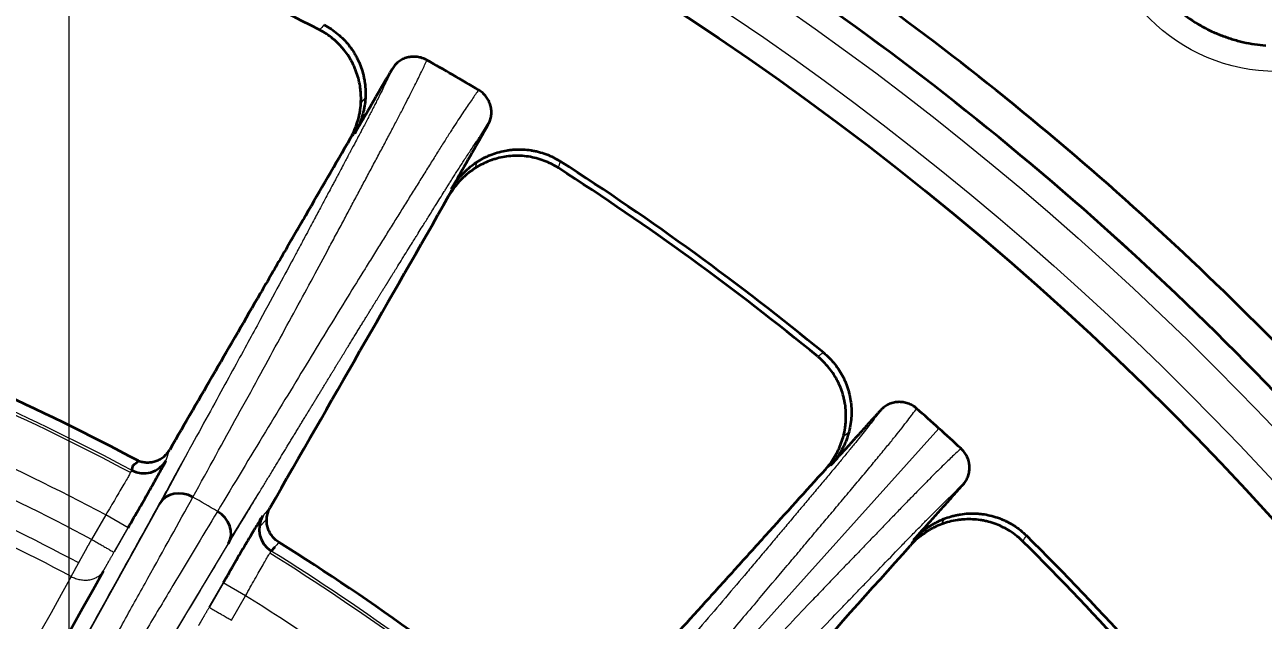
# Model space of a CAD drawing. Header units: millimetres. Extents: x 261 to 3841, y 268 to 4746.
# Drawn here: x 434.24 to 458.34, y 514.02 to 525.6 of the extents above; entities that cross this region are included whole.
import ezdxf
from ezdxf.lldxf.tags import DXFTag

# ---------------------------------------------------------------- set-up
doc = ezdxf.new("R2010")
doc.units = ezdxf.units.MM
doc.layers.add('20', color=7, linetype='Continuous', true_color=0xffffff)
doc.layers.add('dim', color=82, linetype='Continuous', lineweight=5)
doc.styles.add('TXT', font='txt.shx', dxfattribs={"bigfont": 'gbcbig.shx'})
tags = doc.linetypes.add('DASHED', pattern=[25.72, 12.86, -12.86]).pattern_tags.tags
tags[6:7] = [DXFTag(74, 4), DXFTag(75, 0), DXFTag(340, '0'), DXFTag(46, 0.0), DXFTag(50, 0.0), DXFTag(44, 0.0), DXFTag(45, 0.0)]
tags[4:5] = [DXFTag(74, 4), DXFTag(75, 0), DXFTag(340, '0'), DXFTag(46, 0.0), DXFTag(50, 0.0), DXFTag(44, 0.0), DXFTag(45, 0.0)]
doc.dimstyles.new('2-2', dxfattribs={"dimscale": 2, "dimtxt": 2.5, "dimasz": 2, "dimexe": 0.5, "dimexo": 0.5, "dimgap": 0.66, "dimtad": 0, "dimzin": 9, "dimdsep": 46, "dimtxsty": 'TXT', "dimblk": 'CLOSEDBLANK', "dimcen": 0.1, "dimclrd": 256, "dimclre": 256, "dimclrt": 7, "dimazin": 2, "dimtfac": 1, "dimtofl": 0, "dimtmove": 0, "dimatfit": 0, "dimldrblk": 'CLOSEDBLANK', "dimfxl": 0, "dimlwd": 0, "dimlwe": 0, "dimarcsym": 0})

# ---------------------------------------------------------------- blocks, each defined once
blk = doc.blocks.new('*D27')
at = {"layer": 'DEFPOINTS', "color": 0, "lineweight": 18, "transparency": 16777216}
for p in [(484.774, 576.191), (570.876, 576.191), (414.609, 446.191)]:
    blk.add_point(p, dxfattribs=at)
at = {"layer": 'dim', "lineweight": 0, "transparency": 16777216}
blk.add_line((485.774, 576.191), (570.876, 576.191), dxfattribs=at)
at = {"layer": 'dim', "color": 7, "lineweight": 18, "transparency": 16777216, "insert": (577.292, 576.191), "char_height": 5, "attachment_point": 5, "style": 'TXT'}
blk.add_mtext('130', dxfattribs=at)
blk = doc.blocks.new('_ClosedBlank')
at = {"color": 0, "linetype": 'ByBlock', "lineweight": -2}
for p, q in [((-1, 0.1667), (0, 0)), ((-1, 0.1667), (-1, -0.1667)), ((0, 0), (-1, -0.1667))]:
    blk.add_line(p, q, dxfattribs=at)
blk = doc.blocks.new('*D28')
at = {"layer": 'DEFPOINTS', "color": 0, "lineweight": 18, "transparency": 16777216}
for p in [(551.216, 621.191), (570.876, 621.191), (414.609, 446.191)]:
    blk.add_point(p, dxfattribs=at)
at = {"layer": 'dim', "lineweight": 0, "transparency": 16777216}
blk.add_line((552.215, 621.191), (570.876, 621.191), dxfattribs=at)
at = {"layer": 'dim', "color": 7, "lineweight": 18, "transparency": 16777216, "insert": (577.708, 621.191), "char_height": 5, "attachment_point": 5, "style": 'TXT'}
blk.add_mtext('175', dxfattribs=at)
blk = doc.blocks.new('*D33')
at = {"layer": 'DEFPOINTS', "color": 0, "lineweight": 18, "transparency": 16777216}
for p in [(564.609, 628.483), (564.609, 608.262), (414.609, 446.191)]:
    blk.add_point(p, dxfattribs=at)
at = {"layer": 'dim', "lineweight": 0, "transparency": 16777216}
blk.add_line((564.609, 609.262), (564.609, 628.483), dxfattribs=at)
at = {"layer": 'dim', "color": 7, "lineweight": 18, "transparency": 16777216, "insert": (564.609, 634.9), "char_height": 5, "attachment_point": 5, "rotation": 90, "style": 'TXT'}
blk.add_mtext('150', dxfattribs=at)
blk = doc.blocks.new('*D37')
at = {"layer": 'DEFPOINTS', "color": 0, "lineweight": 18, "transparency": 16777216}
for p in [(435.109, 628.483), (435.109, 483.191), (414.609, 446.191)]:
    blk.add_point(p, dxfattribs=at)
at = {"layer": 'dim', "lineweight": 0, "transparency": 16777216}
blk.add_line((435.109, 484.19), (435.109, 628.483), dxfattribs=at)
at = {"layer": 'dim', "color": 7, "lineweight": 18, "transparency": 16777216, "insert": (435.109, 636.566), "char_height": 5, "attachment_point": 5, "rotation": 90, "style": 'TXT'}
blk.add_mtext('20.5', dxfattribs=at)
blk = doc.blocks.new('*D38')
at = {"layer": 'DEFPOINTS', "color": 0, "lineweight": 18, "transparency": 16777216}
for p in [(514.609, 628.483), (514.609, 533.529), (414.609, 446.191)]:
    blk.add_point(p, dxfattribs=at)
at = {"layer": 'dim', "lineweight": 0, "transparency": 16777216}
blk.add_line((514.609, 534.528), (514.609, 628.483), dxfattribs=at)
at = {"layer": 'dim', "color": 7, "lineweight": 18, "transparency": 16777216, "insert": (514.609, 634.483), "char_height": 5, "attachment_point": 5, "rotation": 90, "style": 'TXT'}
blk.add_mtext('100', dxfattribs=at)

msp = doc.modelspace()

# ---------------------------------------------------------------- linework, layer by layer
at = {"layer": '20', "color": 7, "linetype": 'Continuous', "lineweight": 13}
for p, q in [((440.872, 524.184), (440.785, 524.085)), ((443.117, 523.455), (443.302, 523.752)), ((443.041, 522.932), (442.999, 522.807)), ((445.583, 510.592), (452.031, 517.753)), ((450.276, 517.676), (450.171, 517.597)), ((437.416, 517.291), (436.918, 516.361)), ((436.996, 517.136), (437.063, 517.335)), ((452.32, 516.494), (452.563, 516.747)), ((438.243, 515.596), (438.799, 516.492)), ((435.098, 513.093), (436.908, 516.351)), ((439.014, 516.209), (438.874, 516.051)), ((435.819, 516.071), (435.545, 515.596)), ((436.254, 515.819), (435.819, 516.071)), ((438.805, 515.826), (438.952, 515.993)), ((452.138, 516), (452.071, 515.886)), ((436.25, 515.822), (435.976, 515.348)), ((436.252, 515.815), (435.983, 515.349)), ((438.239, 515.583), (436.322, 512.386)), ((437.834, 514.281), (438.103, 514.746)), ((437.836, 514.274), (438.11, 514.748)), ((438.54, 514.499), (438.105, 514.751)), ((438.267, 514.025), (438.54, 514.499))]:
    msp.add_line(p, q, dxfattribs=at)
at = {"layer": '20', "color": 7, "linetype": 'DASHED', "lineweight": 13}
for centre, radius in [((414.609, 476.191), 60.992), ((414.609, 476.191), 60.991), ((458.609, 528.191), 3.5)]:
    msp.add_circle(centre, radius, dxfattribs=at)
at = {"layer": '20', "color": 7, "linetype": 'Continuous', "lineweight": 13}
for radius in [60.489, 59.774, 59.271]:
    msp.add_circle((414.609, 476.191), radius, dxfattribs=at)
at = {"layer": '20', "color": 7, "linetype": 'Continuous', "lineweight": 35}
msp.add_circle((414.609, 476.191), 59.271, dxfattribs=at)
for radius, start, end in [(60.981, 42.34866, 58.63611), (55.453, 62.774, 69.226), (61.659, 43.58192, 56.60855), (55.927, 59.4047, 60.5951), (55.582, 50.7401, 57.2599), (55.453, 50.774, 57.226), (46.395, 61.9073, 70.0075), (55.927, 47.4054, 48.5958), (55.582, 38.7401, 45.2599), (46.395, 49.9073, 58.0075), (55.453, 38.774, 45.226)]:
    msp.add_arc((414.609, 476.191), radius, start, end, dxfattribs=at)
at = {"layer": '20', "color": 7, "linetype": 'Continuous', "lineweight": 13}
for radius, start, end in [(46.123, 61.9455, 70.0545), (46.173, 61.9475, 70.0525), (45.17, 61.9934, 70.0066), (44.622, 62.0179, 69.9821), (44.1, 62.0286, 69.9714), (43.799, 62.0338, 69.9662), (46.291, 59.6576, 60.3424), (46.123, 49.9455, 58.0545), (46.173, 49.9475, 58.0525), (45.17, 49.9934, 58.0066)]:
    msp.add_arc((414.609, 476.191), radius, start, end, dxfattribs=at)
at = {"layer": '20', "color": 7, "linetype": 'Continuous', "lineweight": 35}
for centre, major_axis, ratio, start_param, end_param in [((436.559, 517.382), (-0.476, 0.161), 0.998592, 1.406579, 2.94291), ((437.298, 516.038), (0.44, -0.243), 0.869513, 1.56011, 3.120388), ((437.773, 515.764), (-0.43, 0.259), 0.869513, 3.162797, 4.723083), ((439.306, 515.796), (0.377, -0.332), 0.998592, 3.340329, 4.876604)]:
    msp.add_ellipse(centre, major_axis=major_axis, ratio=ratio, start_param=start_param, end_param=end_param, dxfattribs=at)
for points, knots in [([(455.694, 527.479), (455.728, 527.339), (455.773, 527.199), (455.858, 526.991), (455.889, 526.921), (455.941, 526.817), (455.959, 526.783), (455.997, 526.714), (456.017, 526.679), (456.119, 526.51), (456.212, 526.379), (456.37, 526.192), (456.425, 526.131), (456.499, 526.057), (456.514, 526.042), (456.544, 526.013), (456.59, 525.97), (456.637, 525.929), (456.795, 525.795), (456.93, 525.699), (457.107, 525.593), (457.143, 525.572), (457.216, 525.533), (457.252, 525.515), (457.361, 525.461), (457.434, 525.429), (457.581, 525.371), (457.655, 525.345), (457.767, 525.311), (457.804, 525.3), (457.879, 525.28), (457.915, 525.271), (458.1, 525.23), (458.245, 525.209), (458.389, 525.199)], [0, 0, 0, 0, 0.125, 0.125, 0.1875, 0.1875, 0.21875, 0.21875, 0.25, 0.25, 0.375, 0.375, 0.4375, 0.4375, 0.453125, 0.453125, 0.46875, 0.5, 0.5, 0.625, 0.625, 0.65625, 0.65625, 0.6875, 0.6875, 0.75, 0.75, 0.8125, 0.8125, 0.84375, 0.84375, 0.875, 0.875, 1, 1, 1, 1]), ([(440.067, 525.599), (440.161, 525.551), (440.248, 525.493), (440.411, 525.359), (440.484, 525.285), (440.58, 525.164), (440.61, 525.122), (440.652, 525.056), (440.666, 525.033), (440.691, 524.988), (440.703, 524.965), (440.761, 524.85), (440.797, 524.755), (440.829, 524.632), (440.835, 524.607), (440.846, 524.557), (440.851, 524.531), (440.863, 524.455), (440.868, 524.405), (440.877, 524.254), (440.873, 524.153), (440.856, 524.028), (440.852, 524.003), (440.842, 523.953), (440.837, 523.929), (440.819, 523.855), (440.805, 523.807), (440.756, 523.665), (440.714, 523.574), (440.663, 523.486)], [0, 0, 0, 0, 0.125, 0.125, 0.25, 0.25, 0.3125, 0.3125, 0.34375, 0.34375, 0.375, 0.375, 0.5, 0.5, 0.53125, 0.53125, 0.5625, 0.5625, 0.625, 0.625, 0.75, 0.75, 0.78125, 0.78125, 0.8125, 0.8125, 0.875, 0.875, 1, 1, 1, 1]), ([(440.577, 523.387), (440.628, 523.475), (440.669, 523.566), (440.718, 523.709), (440.733, 523.757), (440.75, 523.831), (440.756, 523.856), (440.765, 523.905), (440.769, 523.93), (440.786, 524.055), (440.79, 524.156), (440.782, 524.283), (440.78, 524.308), (440.775, 524.359), (440.771, 524.384), (440.759, 524.46), (440.738, 524.559), (440.706, 524.657), (440.679, 524.728), (440.669, 524.752), (440.649, 524.8), (440.637, 524.823), (440.579, 524.939), (440.524, 525.026), (440.443, 525.127), (440.426, 525.147), (440.392, 525.186), (440.374, 525.205), (440.318, 525.261), (440.28, 525.296), (440.159, 525.395), (440.072, 525.452), (439.979, 525.5)], [0, 0, 0, 0, 0.125, 0.125, 0.1875, 0.1875, 0.21875, 0.21875, 0.25, 0.25, 0.375, 0.375, 0.40625, 0.40625, 0.4375, 0.4375, 0.5, 0.5625, 0.5625, 0.59375, 0.59375, 0.625, 0.625, 0.75, 0.75, 0.78125, 0.78125, 0.8125, 0.8125, 0.875, 0.875, 1, 1, 1, 1]), ([(442.068, 524.913), (442.039, 524.929), (442.008, 524.943), (441.945, 524.964), (441.913, 524.971), (441.865, 524.977), (441.848, 524.978), (441.816, 524.98), (441.799, 524.979), (441.75, 524.976), (441.719, 524.971), (441.672, 524.959), (441.656, 524.954), (441.626, 524.942), (441.611, 524.936), (441.568, 524.915), (441.541, 524.898), (441.503, 524.87), (441.491, 524.859), (441.468, 524.838), (441.457, 524.826), (441.425, 524.791), (441.407, 524.765), (441.391, 524.738)], [0, 0, 0, 0, 0.125, 0.125, 0.25, 0.25, 0.3125, 0.3125, 0.375, 0.375, 0.5, 0.5, 0.5625, 0.5625, 0.625, 0.625, 0.75, 0.75, 0.8125, 0.8125, 0.875, 0.875, 1, 1, 1, 1]), ([(440.919, 523.926), (440.945, 523.971), (440.997, 524.061), (441.076, 524.196), (441.154, 524.331), (441.233, 524.466), (441.312, 524.602), (441.365, 524.692), (441.391, 524.738)], [0, 0, 0, 0, 0.165482, 0.331438, 0.497868, 0.664771, 0.832149, 1, 1, 1, 1]), ([(443.261, 523.659), (443.277, 523.686), (443.289, 523.715), (443.305, 523.761), (443.309, 523.776), (443.316, 523.807), (443.321, 523.838), (443.324, 523.87), (443.325, 523.901), (443.324, 523.917), (443.321, 523.966), (443.315, 523.997), (443.303, 524.044), (443.298, 524.059), (443.289, 524.082), (443.286, 524.089), (443.279, 524.104), (443.276, 524.112), (443.258, 524.148), (443.241, 524.176), (443.211, 524.215), (443.2, 524.227), (443.178, 524.252), (443.166, 524.263), (443.129, 524.296), (443.103, 524.315), (443.074, 524.332)], [0, 0, 0, 0, 0.125, 0.125, 0.1875, 0.1875, 0.25, 0.3125, 0.3125, 0.375, 0.375, 0.5, 0.5, 0.5625, 0.5625, 0.59375, 0.59375, 0.625, 0.625, 0.75, 0.75, 0.8125, 0.8125, 0.875, 0.875, 1, 1, 1, 1]), ([(442.794, 522.844), (442.819, 522.889), (442.871, 522.979), (442.949, 523.114), (443.026, 523.25), (443.104, 523.386), (443.183, 523.522), (443.235, 523.613), (443.261, 523.659)], [0, 0, 0, 0, 0.165481, 0.331436, 0.497865, 0.664769, 0.832147, 1, 1, 1, 1]), ([(440.577, 523.387), (440.287, 522.889), (439.924, 522.264), (439.559, 521.635), (439.412, 521.384), (439.339, 521.258), (439.12, 520.88), (438.973, 520.628), (438.241, 519.367), (437.654, 518.355), (437.065, 517.34)], [0, 0, 0, 0, 0.25, 0.3125, 0.3125, 0.375, 0.375, 0.5, 0.5, 1, 1, 1, 1]), ([(442.541, 522.403), (442.591, 522.491), (442.649, 522.572), (442.748, 522.686), (442.782, 522.722), (442.837, 522.774), (442.856, 522.791), (442.894, 522.824), (442.914, 522.84), (443.013, 522.918), (443.099, 522.972), (443.212, 523.028), (443.235, 523.039), (443.282, 523.06), (443.305, 523.07), (443.377, 523.097), (443.474, 523.128), (443.574, 523.15), (443.649, 523.162), (443.675, 523.166), (443.726, 523.171), (443.752, 523.174), (443.882, 523.181), (443.985, 523.177), (444.113, 523.157), (444.138, 523.153), (444.189, 523.143), (444.215, 523.137), (444.291, 523.117), (444.341, 523.101), (444.487, 523.046), (444.58, 522.999), (444.669, 522.942)], [0, 0, 0, 0, 0.125, 0.125, 0.1875, 0.1875, 0.21875, 0.21875, 0.25, 0.25, 0.375, 0.375, 0.40625, 0.40625, 0.4375, 0.4375, 0.5, 0.5625, 0.5625, 0.59375, 0.59375, 0.625, 0.625, 0.75, 0.75, 0.78125, 0.78125, 0.8125, 0.8125, 0.875, 0.875, 1, 1, 1, 1]), ([(444.627, 522.816), (444.538, 522.874), (444.444, 522.921), (444.296, 522.976), (444.247, 522.992), (444.146, 523.018), (444.045, 523.039), (443.942, 523.049), (443.864, 523.052), (443.838, 523.053), (443.786, 523.052), (443.76, 523.051), (443.632, 523.044), (443.531, 523.027), (443.408, 522.994), (443.384, 522.987), (443.335, 522.971), (443.311, 522.963), (443.239, 522.935), (443.192, 522.915), (443.057, 522.847), (442.972, 522.793), (442.872, 522.716), (442.852, 522.7), (442.814, 522.666), (442.795, 522.649), (442.74, 522.597), (442.705, 522.561), (442.607, 522.448), (442.549, 522.366), (442.498, 522.278)], [0, 0, 0, 0, 0.125, 0.125, 0.1875, 0.1875, 0.25, 0.3125, 0.3125, 0.34375, 0.34375, 0.375, 0.375, 0.5, 0.5, 0.53125, 0.53125, 0.5625, 0.5625, 0.625, 0.625, 0.75, 0.75, 0.78125, 0.78125, 0.8125, 0.8125, 0.875, 0.875, 1, 1, 1, 1]), ([(449.822, 516.957), (449.89, 517.032), (449.95, 517.113), (450.027, 517.242), (450.051, 517.286), (450.084, 517.354), (450.094, 517.378), (450.114, 517.424), (450.123, 517.448), (450.166, 517.567), (450.191, 517.664), (450.209, 517.79), (450.213, 517.815), (450.218, 517.866), (450.22, 517.892), (450.223, 517.968), (450.223, 518.07), (450.213, 518.171), (450.201, 518.247), (450.196, 518.273), (450.186, 518.323), (450.18, 518.349), (450.147, 518.474), (450.111, 518.57), (450.053, 518.686), (450.041, 518.709), (450.015, 518.754), (450.001, 518.777), (449.959, 518.843), (449.928, 518.885), (449.831, 519.007), (449.758, 519.081), (449.676, 519.148)], [0, 0, 0, 0, 0.125, 0.125, 0.1875, 0.1875, 0.21875, 0.21875, 0.25, 0.25, 0.375, 0.375, 0.40625, 0.40625, 0.4375, 0.4375, 0.5, 0.5625, 0.5625, 0.59375, 0.59375, 0.625, 0.625, 0.75, 0.75, 0.78125, 0.78125, 0.8125, 0.8125, 0.875, 0.875, 1, 1, 1, 1]), ([(449.783, 519.227), (449.865, 519.16), (449.939, 519.085), (450.07, 518.92), (450.126, 518.832), (450.195, 518.694), (450.215, 518.646), (450.243, 518.573), (450.251, 518.548), (450.267, 518.499), (450.274, 518.474), (450.306, 518.35), (450.321, 518.249), (450.328, 518.121), (450.328, 518.096), (450.328, 518.045), (450.328, 518.019), (450.324, 517.942), (450.319, 517.892), (450.296, 517.742), (450.271, 517.645), (450.228, 517.526), (450.219, 517.502), (450.199, 517.455), (450.189, 517.432), (450.156, 517.364), (450.133, 517.32), (450.055, 517.191), (449.995, 517.111), (449.927, 517.036)], [0, 0, 0, 0, 0.125, 0.125, 0.25, 0.25, 0.3125, 0.3125, 0.34375, 0.34375, 0.375, 0.375, 0.5, 0.5, 0.53125, 0.53125, 0.5625, 0.5625, 0.625, 0.625, 0.75, 0.75, 0.78125, 0.78125, 0.8125, 0.8125, 0.875, 0.875, 1, 1, 1, 1]), ([(451.597, 518.14), (451.585, 518.151), (451.572, 518.161), (451.545, 518.18), (451.531, 518.189), (451.488, 518.214), (451.458, 518.228), (451.412, 518.244), (451.396, 518.249), (451.364, 518.257), (451.348, 518.26), (451.3, 518.267), (451.268, 518.268), (451.22, 518.266), (451.203, 518.264), (451.171, 518.26), (451.156, 518.257), (451.109, 518.245), (451.079, 518.234), (451.036, 518.214), (451.022, 518.206), (450.995, 518.19), (450.982, 518.181), (450.944, 518.153), (450.921, 518.132), (450.899, 518.109)], [0, 0, 0, 0, 0.0625, 0.0625, 0.125, 0.125, 0.25, 0.25, 0.3125, 0.3125, 0.375, 0.375, 0.5, 0.5, 0.5625, 0.5625, 0.625, 0.625, 0.75, 0.75, 0.8125, 0.8125, 0.875, 0.875, 1, 1, 1, 1]), ([(436.458, 517.124), (436.471, 517.119), (436.486, 517.114), (436.514, 517.107), (436.528, 517.103), (436.572, 517.096), (436.601, 517.093), (436.645, 517.093), (436.66, 517.093), (436.689, 517.096), (436.703, 517.097), (436.746, 517.105), (436.775, 517.112), (436.816, 517.127), (436.83, 517.132), (436.856, 517.145), (436.869, 517.151), (436.894, 517.166), (436.907, 517.174), (436.931, 517.19), (436.942, 517.199), (436.976, 517.227), (436.996, 517.247), (437.024, 517.28), (437.033, 517.292), (437.05, 517.315), (437.057, 517.328), (437.065, 517.34)], [0, 0, 0, 0, 0.0625, 0.0625, 0.125, 0.125, 0.25, 0.25, 0.3125, 0.3125, 0.375, 0.375, 0.5, 0.5, 0.5625, 0.5625, 0.625, 0.625, 0.6875, 0.6875, 0.75, 0.75, 0.875, 0.875, 0.9375, 0.9375, 1, 1, 1, 1]), ([(452.504, 516.664), (452.525, 516.688), (452.543, 516.713), (452.568, 516.754), (452.575, 516.769), (452.588, 516.797), (452.6, 516.827), (452.609, 516.857), (452.617, 516.888), (452.62, 516.904), (452.626, 516.952), (452.628, 516.984), (452.625, 517.032), (452.623, 517.048), (452.619, 517.072), (452.618, 517.08), (452.615, 517.096), (452.613, 517.104), (452.603, 517.144), (452.592, 517.174), (452.57, 517.219), (452.563, 517.234), (452.546, 517.262), (452.536, 517.275), (452.507, 517.315), (452.485, 517.34), (452.461, 517.362)], [0, 0, 0, 0, 0.125, 0.125, 0.1875, 0.1875, 0.25, 0.3125, 0.3125, 0.375, 0.375, 0.5, 0.5, 0.5625, 0.5625, 0.59375, 0.59375, 0.625, 0.625, 0.75, 0.75, 0.8125, 0.8125, 0.875, 0.875, 1, 1, 1, 1]), ([(436.254, 515.819), (436.333, 515.956), (436.482, 516.216), (436.689, 516.578), (436.854, 516.869), (436.963, 517.067), (436.991, 517.123), (436.994, 517.131)], [0, 0, 0, 0, 0.199973, 0.39998, 0.599987, 0.799993, 1, 1, 1, 1]), ([(449.822, 516.957), (449.435, 516.53), (448.949, 515.994), (448.462, 515.455), (448.267, 515.239), (448.169, 515.131), (447.876, 514.808), (447.68, 514.591), (446.702, 513.51), (445.916, 512.642), (445.129, 511.772)], [0, 0, 0, 0, 0.25, 0.3125, 0.3125, 0.375, 0.375, 0.5, 0.5, 1, 1, 1, 1]), ([(451.877, 515.964), (451.912, 516.003), (451.981, 516.08), (452.085, 516.197), (452.189, 516.313), (452.294, 516.43), (452.399, 516.547), (452.469, 516.625), (452.504, 516.664)], [0, 0, 0, 0, 0.165481, 0.331437, 0.497867, 0.66477, 0.832148, 1, 1, 1, 1]), ([(439.189, 515.539), (439.175, 515.548), (439.162, 515.557), (439.136, 515.576), (439.124, 515.587), (439.088, 515.62), (439.067, 515.644), (439.039, 515.683), (439.03, 515.697), (439.013, 515.725), (439.006, 515.739), (438.985, 515.783), (438.974, 515.813), (438.963, 515.859), (438.959, 515.875), (438.955, 515.907), (438.953, 515.923), (438.95, 515.97), (438.952, 516.002), (438.958, 516.049), (438.961, 516.065), (438.968, 516.096), (438.973, 516.111), (438.988, 516.156), (439.001, 516.185), (439.017, 516.213)], [0, 0, 0, 0, 0.0625, 0.0625, 0.125, 0.125, 0.25, 0.25, 0.3125, 0.3125, 0.375, 0.375, 0.5, 0.5, 0.5625, 0.5625, 0.625, 0.625, 0.75, 0.75, 0.8125, 0.8125, 0.875, 0.875, 1, 1, 1, 1]), ([(438.871, 516.047), (438.866, 516.041), (438.832, 515.988), (438.715, 515.795), (438.545, 515.507), (438.334, 515.147), (438.184, 514.887), (438.105, 514.751)], [0, 0, 0, 0, 0.200006, 0.400011, 0.600017, 0.800023, 1, 1, 1, 1]), ([(453.665, 515.556), (453.59, 515.631), (453.508, 515.696), (453.375, 515.781), (453.33, 515.807), (453.237, 515.853), (453.142, 515.895), (453.043, 515.926), (452.968, 515.945), (452.943, 515.951), (452.892, 515.962), (452.866, 515.966), (452.739, 515.986), (452.637, 515.99), (452.51, 515.984), (452.484, 515.982), (452.433, 515.976), (452.408, 515.973), (452.332, 515.961), (452.282, 515.951), (452.135, 515.913), (452.041, 515.878), (451.927, 515.823), (451.905, 515.811), (451.86, 515.787), (451.838, 515.774), (451.774, 515.734), (451.732, 515.706), (451.612, 515.616), (451.538, 515.548), (451.471, 515.472)], [0, 0, 0, 0, 0.125, 0.125, 0.1875, 0.1875, 0.25, 0.3125, 0.3125, 0.34375, 0.34375, 0.375, 0.375, 0.5, 0.5, 0.53125, 0.53125, 0.5625, 0.5625, 0.625, 0.625, 0.75, 0.75, 0.78125, 0.78125, 0.8125, 0.8125, 0.875, 0.875, 1, 1, 1, 1]), ([(451.538, 515.585), (451.606, 515.661), (451.68, 515.729), (451.8, 515.819), (451.841, 515.848), (451.906, 515.887), (451.928, 515.9), (451.972, 515.924), (451.994, 515.936), (452.108, 515.991), (452.202, 516.026), (452.325, 516.058), (452.35, 516.064), (452.4, 516.074), (452.425, 516.079), (452.501, 516.091), (452.602, 516.101), (452.704, 516.101), (452.781, 516.098), (452.806, 516.096), (452.858, 516.091), (452.884, 516.088), (453.012, 516.068), (453.112, 516.042), (453.233, 515.997), (453.257, 515.987), (453.305, 515.966), (453.329, 515.955), (453.399, 515.92), (453.444, 515.894), (453.576, 515.81), (453.657, 515.745), (453.732, 515.671)], [0, 0, 0, 0, 0.125, 0.125, 0.1875, 0.1875, 0.21875, 0.21875, 0.25, 0.25, 0.375, 0.375, 0.40625, 0.40625, 0.4375, 0.4375, 0.5, 0.5625, 0.5625, 0.59375, 0.59375, 0.625, 0.625, 0.75, 0.75, 0.78125, 0.78125, 0.8125, 0.8125, 0.875, 0.875, 1, 1, 1, 1])]:
    msp.add_open_spline(points, degree=3, knots=knots, dxfattribs=at)
at = {"layer": '20', "color": 7, "linetype": 'Continuous', "lineweight": 13}
for points in [[(440.063, 525.596), (440.036, 525.565), (440.009, 525.535), (439.982, 525.504)], [(444.628, 522.821), (444.641, 522.86), (444.654, 522.899), (444.667, 522.938)], [(449.779, 519.224), (449.746, 519.199), (449.713, 519.175), (449.68, 519.151)], [(453.668, 515.561), (453.688, 515.596), (453.709, 515.631), (453.73, 515.666)], [(439.186, 515.535), (439.161, 515.507), (439.136, 515.478), (439.111, 515.45)], [(435.148, 514.875), (433.052, 511.114), (430.956, 507.353), (428.86, 503.592)]]:
    msp.add_open_spline(points, degree=3, dxfattribs=at)
for points, knots in [([(437.514, 516.417), (437.821, 516.972), (438.111, 517.499), (438.524, 518.25), (438.658, 518.493), (438.917, 518.967), (439.043, 519.197), (439.287, 519.645), (439.406, 519.863), (439.636, 520.286), (439.747, 520.491), (439.961, 520.887), (440.064, 521.079), (440.213, 521.356), (440.262, 521.447), (440.357, 521.625), (440.404, 521.712), (440.473, 521.84), (440.495, 521.883), (440.54, 521.967), (440.562, 522.008), (440.628, 522.132), (440.672, 522.214), (440.759, 522.378), (440.803, 522.461), (440.892, 522.627), (440.937, 522.711), (441.026, 522.879), (441.071, 522.963), (441.16, 523.13), (441.204, 523.212), (441.29, 523.374), (441.332, 523.453), (441.413, 523.607), (441.452, 523.682), (441.527, 523.825), (441.563, 523.893), (441.631, 524.024), (441.663, 524.085), (441.723, 524.203), (441.751, 524.258), (441.804, 524.363), (441.829, 524.413), (441.899, 524.553), (441.939, 524.636), (442.01, 524.786), (442.04, 524.852), (442.068, 524.913)], [0, 0, 0, 0, 0.125, 0.125, 0.1875, 0.1875, 0.25, 0.25, 0.3125, 0.3125, 0.375, 0.375, 0.4375, 0.4375, 0.46875, 0.46875, 0.5, 0.5, 0.515625, 0.515625, 0.53125, 0.53125, 0.5625, 0.5625, 0.59375, 0.59375, 0.625, 0.625, 0.65625, 0.65625, 0.6875, 0.6875, 0.71875, 0.71875, 0.75, 0.75, 0.78125, 0.78125, 0.8125, 0.8125, 0.84375, 0.84375, 0.875, 0.875, 0.9375, 0.9375, 1, 1, 1, 1]), ([(441.389, 524.733), (441.388, 524.731), (441.387, 524.729), (441.382, 524.718), (441.377, 524.707), (441.363, 524.675), (441.354, 524.656), (441.331, 524.606), (441.317, 524.576), (441.3, 524.54), (441.3, 524.539), (441.299, 524.539), (441.299, 524.539), (441.299, 524.539), (441.299, 524.538), (441.298, 524.537), (441.297, 524.535), (441.295, 524.531), (441.291, 524.522), (441.283, 524.504), (441.265, 524.468), (441.25, 524.437), (441.22, 524.375), (441.2, 524.333), (441.18, 524.292), (441.18, 524.292), (441.18, 524.292), (441.179, 524.292), (441.179, 524.291), (441.178, 524.29), (441.177, 524.287), (441.175, 524.282), (441.17, 524.273), (441.16, 524.253), (441.152, 524.237), (441.137, 524.206), (441.127, 524.186), (441.098, 524.129), (441.081, 524.096), (441.053, 524.041), (441.042, 524.02), (441.027, 523.99), (441.023, 523.982), (441.023, 523.981), (441.023, 523.981), (441.023, 523.981), (441.023, 523.981), (441.023, 523.981), (441.023, 523.981), (441.023, 523.981), (441.022, 523.98), (441.022, 523.98), (441.021, 523.978), (441.02, 523.975), (441.016, 523.969), (441.01, 523.956), (440.997, 523.93), (440.985, 523.908), (440.962, 523.862), (440.946, 523.831), (440.896, 523.735), (440.861, 523.668), (440.824, 523.598), (440.824, 523.598), (440.824, 523.598), (440.824, 523.598), (440.824, 523.598), (440.824, 523.598), (440.824, 523.598), (440.824, 523.597), (440.823, 523.597), (440.823, 523.595), (440.821, 523.593), (440.818, 523.587), (440.815, 523.581), (440.808, 523.568), (440.803, 523.557), (440.784, 523.522), (440.768, 523.492), (440.729, 523.417), (440.706, 523.373), (440.651, 523.27), (440.62, 523.211), (440.584, 523.143), (440.583, 523.142), (440.583, 523.141), (440.582, 523.14), (440.58, 523.136), (440.576, 523.129), (440.569, 523.115), (440.554, 523.087), (440.541, 523.064), (440.517, 523.018), (440.502, 522.989), (440.459, 522.908), (440.433, 522.859), (440.388, 522.776), (440.369, 522.74), (440.339, 522.683), (440.327, 522.661), (440.319, 522.646), (440.319, 522.646), (440.319, 522.646), (440.319, 522.646), (440.319, 522.646), (440.319, 522.646), (440.319, 522.645), (440.318, 522.645), (440.317, 522.643), (440.316, 522.64), (440.313, 522.634), (440.307, 522.623), (440.295, 522.6), (440.271, 522.556), (440.251, 522.519), (440.213, 522.448), (440.189, 522.403), (440.122, 522.277), (440.084, 522.205), (440.051, 522.144), (440.051, 522.144), (440.051, 522.144), (440.051, 522.143), (440.05, 522.142), (440.049, 522.14), (440.047, 522.137), (440.044, 522.129), (440.036, 522.115), (440.02, 522.084), (440.005, 522.057), (439.975, 522.001), (439.955, 521.962), (439.889, 521.839), (439.84, 521.747), (439.786, 521.646), (439.786, 521.646), (439.786, 521.646), (439.786, 521.646), (439.786, 521.646), (439.786, 521.646), (439.786, 521.646), (439.786, 521.646), (439.786, 521.646), (439.786, 521.646), (439.786, 521.646), (439.786, 521.646), (439.786, 521.646), (439.786, 521.645), (439.785, 521.644), (439.783, 521.641), (439.78, 521.635), (439.771, 521.619), (439.763, 521.603), (439.728, 521.538), (439.694, 521.474), (439.623, 521.341), (439.596, 521.291), (439.535, 521.177), (439.501, 521.115), (439.389, 520.906), (439.299, 520.74), (439.086, 520.345), (438.962, 520.117), (438.746, 519.719), (438.669, 519.578), (438.504, 519.274), (438.416, 519.113), (438.228, 518.769), (438.128, 518.586), (437.914, 518.197), (437.801, 517.99), (437.559, 517.551), (437.431, 517.319), (437.161, 516.828), (437.018, 516.57), (436.868, 516.298)], [0, 0, 0, 0, 0.000591, 0.000591, 0.002089, 0.002089, 0.003588, 0.003588, 0.005086, 0.005086, 0.005088, 0.005089, 0.005092, 0.005098, 0.005109, 0.005133, 0.00518, 0.005273, 0.005461, 0.005835, 0.006584, 0.008083, 0.008083, 0.011079, 0.011079, 0.011081, 0.011082, 0.011085, 0.011091, 0.011103, 0.011126, 0.011173, 0.011266, 0.011454, 0.011828, 0.011828, 0.012577, 0.012577, 0.014076, 0.014076, 0.015574, 0.015574, 0.017072, 0.017072, 0.017084, 0.017084, 0.017096, 0.017119, 0.017166, 0.01726, 0.017447, 0.017821, 0.018571, 0.020069, 0.023065, 0.029059, 0.041045, 0.065017, 0.065017, 0.112962, 0.112962, 0.208852, 0.208852, 0.208876, 0.208876, 0.208899, 0.208946, 0.20904, 0.209227, 0.209602, 0.210351, 0.211849, 0.214846, 0.220839, 0.232825, 0.232825, 0.256797, 0.256797, 0.304742, 0.304742, 0.352688, 0.352688, 0.400633, 0.400633, 0.401007, 0.401007, 0.401382, 0.402131, 0.403629, 0.406626, 0.412619, 0.424605, 0.424605, 0.448578, 0.448578, 0.496523, 0.496523, 0.544468, 0.544468, 0.592413, 0.592413, 0.592424, 0.592424, 0.592436, 0.592459, 0.592506, 0.5926, 0.592787, 0.593162, 0.593911, 0.595409, 0.598406, 0.604399, 0.616385, 0.640358, 0.640358, 0.688303, 0.688303, 0.784193, 0.784193, 0.78438, 0.78438, 0.784567, 0.784942, 0.785691, 0.787189, 0.790186, 0.796179, 0.808165, 0.832138, 0.832138, 0.880083, 0.880083, 0.975973, 0.975973, 0.975985, 0.975985, 0.975996, 0.976008, 0.97602, 0.976031, 0.976043, 0.976055, 0.976055, 0.976067, 0.97609, 0.976137, 0.97623, 0.976418, 0.976792, 0.977541, 0.977541, 0.97904, 0.97904, 0.982036, 0.982036, 0.983535, 0.983535, 0.985033, 0.985033, 0.988029, 0.988029, 0.991026, 0.991026, 0.992524, 0.992524, 0.994023, 0.994023, 0.995521, 0.995521, 0.997019, 0.997019, 0.998517, 0.998517, 1, 1, 1, 1]), ([(443.074, 524.332), (443.035, 524.278), (442.993, 524.218), (442.899, 524.082), (442.847, 524.006), (442.76, 523.875), (442.73, 523.829), (442.665, 523.731), (442.631, 523.679), (442.56, 523.568), (442.522, 523.509), (442.443, 523.385), (442.402, 523.32), (442.315, 523.184), (442.27, 523.112), (442.178, 522.965), (442.13, 522.889), (442.033, 522.734), (441.984, 522.654), (441.884, 522.494), (441.833, 522.413), (441.733, 522.252), (441.682, 522.171), (441.607, 522.051), (441.583, 522.011), (441.533, 521.932), (441.508, 521.892), (441.435, 521.774), (441.385, 521.695), (441.286, 521.536), (441.236, 521.455), (441.133, 521.291), (441.081, 521.207), (440.975, 521.035), (440.921, 520.947), (440.755, 520.68), (440.641, 520.495), (440.405, 520.111), (440.283, 519.912), (440.031, 519.502), (439.902, 519.29), (439.636, 518.855), (439.5, 518.63), (439.219, 518.169), (439.075, 517.932), (438.631, 517.199), (438.32, 516.683), (437.993, 516.141)], [0, 0, 0, 0, 0.0625, 0.0625, 0.125, 0.125, 0.15625, 0.15625, 0.1875, 0.1875, 0.21875, 0.21875, 0.25, 0.25, 0.28125, 0.28125, 0.3125, 0.3125, 0.34375, 0.34375, 0.375, 0.375, 0.40625, 0.40625, 0.421875, 0.421875, 0.4375, 0.4375, 0.46875, 0.46875, 0.5, 0.5, 0.53125, 0.53125, 0.5625, 0.5625, 0.625, 0.625, 0.6875, 0.6875, 0.75, 0.75, 0.8125, 0.8125, 0.875, 0.875, 1, 1, 1, 1]), ([(438.21, 515.517), (438.231, 515.552), (438.274, 515.622), (438.337, 515.727), (438.4, 515.832), (438.462, 515.935), (438.524, 516.037), (438.584, 516.137), (438.644, 516.236), (438.703, 516.333), (438.76, 516.429), (438.817, 516.523), (438.873, 516.616), (438.928, 516.707), (438.983, 516.797), (439.036, 516.885), (439.089, 516.972), (439.141, 517.057), (439.192, 517.142), (439.242, 517.224), (439.291, 517.306), (439.34, 517.386), (439.388, 517.465), (439.435, 517.543), (439.481, 517.619), (439.527, 517.694), (439.572, 517.768), (439.616, 517.84), (439.659, 517.912), (439.702, 517.982), (439.744, 518.051), (439.785, 518.119), (439.826, 518.185), (439.866, 518.251), (439.905, 518.315), (439.944, 518.379), (439.982, 518.441), (440.019, 518.502), (440.056, 518.562), (440.092, 518.621), (440.127, 518.679), (440.162, 518.736), (440.196, 518.792), (440.23, 518.847), (440.263, 518.901), (440.295, 518.954), (440.327, 519.006), (440.358, 519.058), (440.389, 519.108), (440.419, 519.157), (440.449, 519.205), (440.478, 519.252), (440.506, 519.299), (440.534, 519.344), (440.561, 519.389), (440.588, 519.432), (440.615, 519.475), (440.64, 519.517), (440.666, 519.558), (440.69, 519.598), (440.714, 519.638), (440.738, 519.676), (440.761, 519.714), (440.784, 519.751), (440.806, 519.787), (440.828, 519.822), (440.849, 519.857), (440.87, 519.89), (440.89, 519.923), (440.91, 519.955), (440.93, 519.987), (440.948, 520.017), (440.967, 520.047), (440.985, 520.076), (441.003, 520.105), (441.02, 520.133), (441.036, 520.16), (441.053, 520.186), (441.068, 520.212), (441.084, 520.237), (441.099, 520.261), (441.113, 520.284), (441.128, 520.307), (441.141, 520.329), (441.155, 520.351), (441.168, 520.372), (441.18, 520.392), (441.192, 520.412), (441.204, 520.431), (441.215, 520.449), (441.226, 520.467), (441.237, 520.484), (441.247, 520.5), (441.257, 520.516), (441.266, 520.531), (441.276, 520.546), (441.284, 520.56), (441.293, 520.573), (441.3, 520.586), (441.308, 520.598), (441.315, 520.61), (441.322, 520.621), (441.329, 520.631), (441.335, 520.641), (441.341, 520.65), (441.346, 520.659), (441.351, 520.667), (441.356, 520.675), (441.36, 520.682), (441.364, 520.688), (441.368, 520.694), (441.371, 520.699), (441.374, 520.704), (441.377, 520.708), (441.379, 520.712), (441.381, 520.715), (441.382, 520.718), (441.383, 520.719), (441.384, 520.721), (441.385, 520.722), (441.425, 520.786), (441.493, 520.895), (441.578, 521.031), (441.653, 521.152), (441.725, 521.268), (441.798, 521.385), (441.854, 521.475), (441.913, 521.569), (441.991, 521.694), (442.105, 521.877), (442.248, 522.107), (442.364, 522.292), (442.446, 522.421), (442.489, 522.49), (442.536, 522.565), (442.587, 522.645), (442.641, 522.73), (442.717, 522.85), (442.818, 523.006), (442.915, 523.155), (442.991, 523.268), (443.041, 523.344), (443.081, 523.403), (443.108, 523.442), (443.126, 523.468), (443.137, 523.484), (443.149, 523.5), (443.16, 523.516), (443.17, 523.532), (443.181, 523.547), (443.192, 523.562), (443.202, 523.576), (443.212, 523.591), (443.222, 523.605), (443.232, 523.619), (443.242, 523.632), (443.251, 523.646), (443.258, 523.654), (443.261, 523.659)], [0, 0, 0, 0, 0.008025, 0.016323, 0.024551, 0.032708, 0.040794, 0.04881, 0.056756, 0.064631, 0.072435, 0.080168, 0.087831, 0.095424, 0.102945, 0.110397, 0.117777, 0.125087, 0.132327, 0.139496, 0.146594, 0.153621, 0.160578, 0.167465, 0.174281, 0.181026, 0.187701, 0.194305, 0.200839, 0.207303, 0.213696, 0.220018, 0.22627, 0.232451, 0.238562, 0.244602, 0.250572, 0.256471, 0.262299, 0.268057, 0.273743, 0.27936, 0.284905, 0.29038, 0.295784, 0.301118, 0.306381, 0.311573, 0.316694, 0.321745, 0.326725, 0.331635, 0.336474, 0.341242, 0.34594, 0.350567, 0.355123, 0.359609, 0.364024, 0.368369, 0.372642, 0.376846, 0.380978, 0.38504, 0.389031, 0.392952, 0.396802, 0.400581, 0.40429, 0.407928, 0.411495, 0.414992, 0.418418, 0.421774, 0.425059, 0.428273, 0.431417, 0.43449, 0.437492, 0.440424, 0.443285, 0.446076, 0.448796, 0.451445, 0.454024, 0.456532, 0.458969, 0.461336, 0.463632, 0.465858, 0.468013, 0.470097, 0.472111, 0.474054, 0.475926, 0.477728, 0.479459, 0.481119, 0.482709, 0.484229, 0.485677, 0.487055, 0.488363, 0.489599, 0.490765, 0.491861, 0.492886, 0.49384, 0.494724, 0.495537, 0.496279, 0.496951, 0.497552, 0.498082, 0.498542, 0.498931, 0.49925, 0.499498, 0.499675, 0.499782, 0.499818, 0.524254, 0.542144, 0.553472, 0.572371, 0.58763, 0.599243, 0.60721, 0.62424, 0.647809, 0.677899, 0.71449, 0.723365, 0.733446, 0.744733, 0.757226, 0.770925, 0.785829, 0.818298, 0.857155, 0.879526, 0.898882, 0.915221, 0.928541, 0.933643, 0.938746, 0.943848, 0.948951, 0.954055, 0.959158, 0.964262, 0.969367, 0.974472, 0.979577, 0.984682, 0.989788, 0.994894, 1, 1, 1, 1]), ([(440.66, 523.483), (440.653, 523.475), (440.646, 523.467), (440.62, 523.436), (440.6, 523.414), (440.58, 523.391)], [0, 0, 0, 0, 0.257497, 0.257497, 1, 1, 1, 1]), ([(442.5, 522.283), (442.511, 522.314), (442.521, 522.346), (442.534, 522.384), (442.537, 522.391), (442.539, 522.398)], [0, 0, 0, 0, 0.823013, 0.823013, 1, 1, 1, 1]), ([(450.899, 518.109), (450.861, 518.056), (450.817, 517.998), (450.719, 517.868), (450.663, 517.797), (450.536, 517.636), (450.464, 517.546), (450.342, 517.395), (450.298, 517.342), (450.207, 517.231), (450.158, 517.172), (450.057, 517.05), (450.004, 516.986), (449.893, 516.854), (449.836, 516.786), (449.719, 516.646), (449.66, 516.575), (449.538, 516.431), (449.477, 516.358), (449.354, 516.212), (449.293, 516.139), (449.17, 515.994), (449.11, 515.921), (448.989, 515.778), (448.93, 515.707), (448.839, 515.599), (448.809, 515.563), (448.748, 515.491), (448.717, 515.454), (448.624, 515.344), (448.56, 515.268), (448.431, 515.115), (448.365, 515.037), (448.162, 514.798), (448.022, 514.633), (447.732, 514.291), (447.581, 514.115), (447.27, 513.751), (447.109, 513.563), (446.778, 513.177), (446.608, 512.979), (446.257, 512.571), (446.077, 512.362), (445.52, 511.717), (445.129, 511.265), (444.717, 510.79)], [0, 0, 0, 0, 0.062521, 0.062521, 0.125043, 0.125043, 0.187564, 0.187564, 0.218825, 0.218825, 0.250086, 0.250086, 0.281347, 0.281347, 0.312607, 0.312607, 0.343868, 0.343868, 0.375129, 0.375129, 0.40639, 0.40639, 0.43765, 0.43765, 0.468911, 0.468911, 0.484542, 0.484542, 0.500172, 0.500172, 0.531433, 0.531433, 0.562693, 0.562693, 0.625215, 0.625215, 0.687736, 0.687736, 0.750258, 0.750258, 0.812779, 0.812779, 0.875301, 0.875301, 1, 1, 1, 1]), ([(448.518, 514.427), (448.703, 514.643), (448.879, 514.85), (449.13, 515.148), (449.213, 515.245), (449.333, 515.388), (449.372, 515.435), (449.45, 515.528), (449.489, 515.573), (449.603, 515.71), (449.678, 515.799), (449.792, 515.934), (449.83, 515.979), (449.906, 516.07), (449.944, 516.115), (450.06, 516.252), (450.137, 516.345), (450.291, 516.528), (450.368, 516.619), (450.517, 516.796), (450.589, 516.883), (450.728, 517.049), (450.794, 517.129), (450.919, 517.28), (450.978, 517.351), (451.087, 517.485), (451.137, 517.547), (451.277, 517.721), (451.355, 517.821), (451.457, 517.952), (451.488, 517.993), (451.546, 518.07), (451.572, 518.106), (451.597, 518.14)], [0, 0, 0, 0, 0.124357, 0.124357, 0.186903, 0.186903, 0.218176, 0.218176, 0.249449, 0.249449, 0.311995, 0.311995, 0.343268, 0.343268, 0.374541, 0.374541, 0.437087, 0.437087, 0.499633, 0.499633, 0.562178, 0.562178, 0.624724, 0.624724, 0.68727, 0.68727, 0.749816, 0.749816, 0.874908, 0.874908, 0.937454, 0.937454, 1, 1, 1, 1]), ([(452.461, 517.362), (452.411, 517.317), (452.358, 517.268), (452.237, 517.154), (452.171, 517.09), (452.059, 516.981), (452.019, 516.942), (451.936, 516.859), (451.892, 516.815), (451.799, 516.721), (451.75, 516.672), (451.647, 516.567), (451.593, 516.512), (451.48, 516.396), (451.421, 516.336), (451.3, 516.211), (451.238, 516.147), (451.11, 516.015), (451.045, 515.948), (450.914, 515.812), (450.848, 515.743), (450.716, 515.606), (450.65, 515.538), (450.552, 515.436), (450.487, 515.368), (450.422, 515.301), (450.325, 515.2), (450.261, 515.134), (450.131, 514.999), (450.065, 514.93), (449.93, 514.791), (449.862, 514.719), (449.722, 514.573), (449.651, 514.499), (449.433, 514.272), (449.283, 514.114), (448.972, 513.788), (448.812, 513.619), (448.481, 513.27), (448.31, 513.09), (447.96, 512.719), (447.78, 512.528), (447.409, 512.135), (447.219, 511.933), (446.633, 511.308), (446.221, 510.869), (445.788, 510.406)], [0, 0, 0, 0, 0.0625, 0.0625, 0.125, 0.125, 0.15625, 0.15625, 0.1875, 0.1875, 0.21875, 0.21875, 0.25, 0.25, 0.28125, 0.28125, 0.3125, 0.3125, 0.34375, 0.34375, 0.375, 0.375, 0.40625, 0.40625, 0.421875, 0.4375, 0.4375, 0.46875, 0.46875, 0.5, 0.5, 0.53125, 0.53125, 0.5625, 0.5625, 0.625, 0.625, 0.6875, 0.6875, 0.75, 0.75, 0.8125, 0.8125, 0.875, 0.875, 1, 1, 1, 1]), ([(436.321, 516.935), (436.319, 516.93), (436.316, 516.923), (436.304, 516.9), (436.294, 516.882), (436.268, 516.835), (436.253, 516.807), (436.216, 516.743), (436.195, 516.707), (436.149, 516.627), (436.123, 516.583), (436.069, 516.491), (436.04, 516.442), (435.98, 516.34), (435.949, 516.287), (435.884, 516.18), (435.852, 516.125), (435.819, 516.071)], [0, 0, 0, 0, 0.089044, 0.089044, 0.219181, 0.219181, 0.349317, 0.349317, 0.479454, 0.479454, 0.60959, 0.60959, 0.739727, 0.739727, 0.869863, 0.869863, 1, 1, 1, 1]), ([(449.923, 517.033), (449.915, 517.027), (449.907, 517.02), (449.874, 516.996), (449.85, 516.978), (449.826, 516.96)], [0, 0, 0, 0, 0.257497, 0.257497, 1, 1, 1, 1]), ([(445.871, 509.751), (446.3, 510.21), (446.709, 510.647), (447.292, 511.267), (447.482, 511.469), (447.851, 511.86), (448.03, 512.05), (448.379, 512.42), (448.549, 512.599), (448.879, 512.947), (449.038, 513.115), (449.348, 513.439), (449.497, 513.596), (449.786, 513.898), (449.925, 514.043), (450.125, 514.251), (450.191, 514.319), (450.321, 514.454), (450.386, 514.521), (450.483, 514.622), (450.515, 514.656), (450.581, 514.724), (450.614, 514.758), (450.713, 514.86), (450.779, 514.929), (450.978, 515.135), (451.11, 515.272), (451.299, 515.469), (451.361, 515.533), (451.481, 515.656), (451.539, 515.716), (451.65, 515.829), (451.703, 515.883), (451.804, 515.986), (451.853, 516.035), (451.99, 516.173), (452.071, 516.253), (452.218, 516.397), (452.283, 516.459), (452.402, 516.571), (452.455, 516.62), (452.504, 516.664)], [0, 0, 0, 0, 0.124699, 0.124699, 0.187221, 0.187221, 0.249742, 0.249742, 0.312264, 0.312264, 0.374785, 0.374785, 0.437307, 0.437307, 0.499828, 0.499828, 0.531089, 0.531089, 0.56235, 0.56235, 0.57798, 0.57798, 0.59361, 0.59361, 0.624871, 0.624871, 0.687393, 0.687393, 0.718653, 0.718653, 0.749914, 0.749914, 0.781175, 0.781175, 0.812436, 0.812436, 0.874957, 0.874957, 0.937479, 0.937479, 1, 1, 1, 1]), ([(435.695, 513.144), (435.776, 513.288), (435.856, 513.433), (436.017, 513.721), (436.097, 513.864), (436.335, 514.291), (436.49, 514.57), (436.945, 515.39), (437.236, 515.915), (437.514, 516.417)], [0, 0, 0, 0, 0.123905, 0.123905, 0.249061, 0.249061, 0.499374, 0.499374, 1, 1, 1, 1]), ([(436.86, 516.285), (436.585, 515.787), (436.01, 514.749), (435.381, 513.619), (435.057, 513.038)], [0, 0, 0, 0, 0.49989, 1, 1, 1, 1]), ([(437.993, 516.141), (437.697, 515.649), (437.388, 515.135), (436.906, 514.33), (436.742, 514.056), (436.491, 513.637), (436.406, 513.496), (436.237, 513.213), (436.152, 513.071), (436.068, 512.929)], [0, 0, 0, 0, 0.500626, 0.500626, 0.750939, 0.750939, 0.876095, 0.876095, 1, 1, 1, 1]), ([(435.148, 514.875), (435.149, 514.877), (435.151, 514.881), (435.154, 514.886), (435.157, 514.892), (435.161, 514.898), (435.164, 514.904), (435.167, 514.91), (435.17, 514.916), (435.174, 514.922), (435.177, 514.928), (435.181, 514.935), (435.185, 514.941), (435.188, 514.948), (435.192, 514.955), (435.196, 514.962), (435.2, 514.969), (435.204, 514.976), (435.207, 514.983), (435.212, 514.991), (435.216, 514.998), (435.22, 515.006), (435.224, 515.014), (435.228, 515.022), (435.233, 515.03), (435.237, 515.038), (435.242, 515.046), (435.246, 515.054), (435.251, 515.063), (435.256, 515.072), (435.261, 515.08), (435.265, 515.089), (435.27, 515.098), (435.275, 515.107), (435.28, 515.116), (435.286, 515.126), (435.291, 515.135), (435.296, 515.145), (435.301, 515.154), (435.307, 515.164), (435.312, 515.174), (435.318, 515.184), (435.323, 515.194), (435.329, 515.204), (435.334, 515.215), (435.34, 515.225), (435.346, 515.236), (435.352, 515.246), (435.358, 515.257), (435.364, 515.268), (435.37, 515.279), (435.376, 515.29), (435.382, 515.301), (435.388, 515.313), (435.395, 515.324), (435.401, 515.336), (435.407, 515.347), (435.414, 515.359), (435.42, 515.371), (435.427, 515.382), (435.434, 515.394), (435.44, 515.406), (435.447, 515.419), (435.454, 515.431), (435.46, 515.443), (435.467, 515.455), (435.474, 515.468), (435.481, 515.48), (435.488, 515.493), (435.495, 515.506), (435.502, 515.518), (435.509, 515.531), (435.516, 515.544), (435.523, 515.557), (435.531, 515.57), (435.538, 515.583), (435.543, 515.592), (435.545, 515.596)], [0, 0, 0, 0, 0.011136, 0.022331, 0.033585, 0.044899, 0.056273, 0.067705, 0.079197, 0.090749, 0.10236, 0.11403, 0.125759, 0.137548, 0.149397, 0.161305, 0.173272, 0.185298, 0.197384, 0.20953, 0.221734, 0.233999, 0.246322, 0.258705, 0.271147, 0.283649, 0.29621, 0.308831, 0.32151, 0.33425, 0.347048, 0.359906, 0.372824, 0.385801, 0.398837, 0.411933, 0.425088, 0.438302, 0.451576, 0.464909, 0.478302, 0.491754, 0.505266, 0.518836, 0.532467, 0.546156, 0.559905, 0.573714, 0.587582, 0.601509, 0.615496, 0.629542, 0.643647, 0.657812, 0.672036, 0.68632, 0.700663, 0.715066, 0.729527, 0.744049, 0.758629, 0.77327, 0.787969, 0.802728, 0.817546, 0.832424, 0.847361, 0.862358, 0.877414, 0.892529, 0.907704, 0.922938, 0.938232, 0.953585, 0.968997, 0.984469, 1, 1, 1, 1]), ([(435.545, 515.596), (435.573, 515.58), (435.602, 515.564), (435.657, 515.531), (435.684, 515.516), (435.737, 515.486), (435.762, 515.471), (435.809, 515.444), (435.831, 515.431), (435.871, 515.408), (435.889, 515.397), (435.921, 515.379), (435.935, 515.371), (435.957, 515.358), (435.965, 515.354), (435.973, 515.349), (435.975, 515.348), (435.976, 515.347)], [0, 0, 0, 0, 0.136465, 0.136465, 0.272931, 0.272931, 0.409396, 0.409396, 0.545861, 0.545861, 0.682326, 0.682326, 0.818792, 0.818792, 0.955257, 0.955257, 1, 1, 1, 1]), ([(436.296, 512.323), (436.637, 512.894), (437.301, 514.004), (437.912, 515.021), (438.205, 515.508)], [0, 0, 0, 0, 0.50011, 1, 1, 1, 1]), ([(451.473, 515.477), (451.49, 515.505), (451.508, 515.534), (451.528, 515.569), (451.532, 515.575), (451.536, 515.581)], [0, 0, 0, 0, 0.823013, 0.823013, 1, 1, 1, 1]), ([(438.54, 514.499), (438.571, 514.555), (438.602, 514.61), (438.663, 514.72), (438.693, 514.773), (438.751, 514.876), (438.779, 514.925), (438.832, 515.019), (438.857, 515.062), (438.903, 515.142), (438.924, 515.179), (438.961, 515.243), (438.978, 515.27), (439.005, 515.316), (439.016, 515.334), (439.03, 515.356), (439.035, 515.362), (439.038, 515.366)], [0, 0, 0, 0, 0.13012, 0.13012, 0.260239, 0.260239, 0.390359, 0.390359, 0.520479, 0.520479, 0.650598, 0.650598, 0.780718, 0.780718, 0.910837, 0.910837, 1, 1, 1, 1]), ([(435.148, 514.875), (435.174, 514.861), (435.202, 514.849), (435.26, 514.828), (435.29, 514.819), (435.353, 514.808), (435.385, 514.804), (435.449, 514.804), (435.48, 514.806), (435.541, 514.817), (435.57, 514.826), (435.625, 514.848), (435.65, 514.861), (435.695, 514.892), (435.715, 514.91), (435.749, 514.946), (435.762, 514.964), (435.774, 514.983)], [0, 0, 0, 0, 0.126107, 0.126107, 0.252215, 0.252215, 0.378322, 0.378322, 0.50443, 0.50443, 0.630537, 0.630537, 0.756644, 0.756644, 0.882752, 0.882752, 1, 1, 1, 1]), ([(437.836, 514.274), (437.837, 514.273), (437.839, 514.272), (437.846, 514.268), (437.855, 514.263), (437.877, 514.25), (437.89, 514.242), (437.922, 514.224), (437.94, 514.213), (437.981, 514.19), (438.003, 514.177), (438.05, 514.15), (438.075, 514.136), (438.127, 514.105), (438.154, 514.09), (438.21, 514.058), (438.238, 514.041), (438.267, 514.025)], [0, 0, 0, 0, 0.04474, 0.04474, 0.181206, 0.181206, 0.317671, 0.317671, 0.454137, 0.454137, 0.590603, 0.590603, 0.727069, 0.727069, 0.863534, 0.863534, 1, 1, 1, 1]), ([(448.515, 514.423), (448.298, 514.168), (448.069, 513.9), (447.711, 513.481), (447.588, 513.338), (447.338, 513.047), (447.211, 512.898), (446.819, 512.444), (446.547, 512.128), (445.98, 511.472), (445.686, 511.132), (445.381, 510.78)], [0, 0, 0, 0, 0.250223, 0.250223, 0.375334, 0.375334, 0.500446, 0.500446, 0.750669, 0.750669, 1, 1, 1, 1])]:
    msp.add_open_spline(points, degree=3, knots=knots, dxfattribs=at)
at = {"layer": '20', "color": 7, "linetype": 'Continuous', "lineweight": 35}
for points, degree in [([(440.663, 523.486), (440.749, 523.633), (440.834, 523.78), (440.919, 523.926)], 3), ([(442.541, 522.403), (442.625, 522.55), (442.709, 522.697), (442.794, 522.844)], 3), ([(439.017, 516.213), (440.188, 518.252), (441.349, 520.274), (442.498, 522.278)], 3), ([(450.269, 517.413), (450.584, 517.761), (450.899, 518.109)], 2), ([(449.927, 517.036), (450.041, 517.162), (450.155, 517.287), (450.269, 517.413)], 3), ([(436.355, 517.035), (436.389, 517.063), (436.422, 517.091), (436.456, 517.12)], 3), ([(436.323, 516.939), (436.334, 516.971), (436.345, 517.003), (436.355, 517.035)], 3), ([(451.538, 515.585), (451.651, 515.712), (451.764, 515.838), (451.877, 515.964)], 3), ([(439.107, 515.446), (439.085, 515.421), (439.063, 515.395), (439.041, 515.37)], 3), ([(446.805, 510.263), (448.375, 512.014), (449.93, 513.751), (451.471, 515.472)], 3), ([(429.284, 503.344), (431.448, 507.225), (433.612, 511.106), (435.776, 514.987)], 3)]:
    msp.add_open_spline(points, degree=degree, dxfattribs=at)
at = {"layer": '20', "color": 7, "linetype": 'Continuous', "lineweight": 13}
for points, weights in [([(435.779, 514.992), (435.825, 515.075), (435.897, 515.2), (435.978, 515.341)], [1.23378223451, 1.14670017858, 1.14741439157, 1.23592487348]), ([(437.829, 514.272), (437.748, 514.132), (437.675, 514.007), (437.626, 513.925)], [1.23592505329, 1.14740487723, 1.14668958368, 1.23377917264])]:
    msp.add_rational_spline(points, weights, degree=3, dxfattribs=at)

# ---------------------------------------------------------------- dimensions: what is measured, and where the dimension line sits
at = {"layer": 'dim', "lineweight": 18}
for feature_location, offset, dtype, picture, middle in [((435.109, 483.191), (0, 145.293), 1, '*D37', (435.109, 636.566)), ((564.609, 608.262), (0, 20.221), 1, '*D33', (564.609, 634.9)), ((514.609, 533.529), (0, 94.955), 1, '*D38', (514.609, 634.483)), ((551.216, 621.191), (19.66, 0), 0, '*D28', (577.708, 621.191)), ((484.774, 576.191), (86.101, 0), 0, '*D27', (577.292, 576.191))]:
    dim = msp.add_ordinate_dim(feature_location=feature_location, offset=offset, dtype=dtype, origin=(414.609, 446.191), dimstyle='2-2', override={"dimexe": 0.49975, "dimexo": 0.49975, "dimgap": 0.49975}, dxfattribs=at)
    dim.commit()
    dim.dimension.update_dxf_attribs({"geometry": picture, "text_midpoint": middle})

doc.saveas('drawing.dxf')
